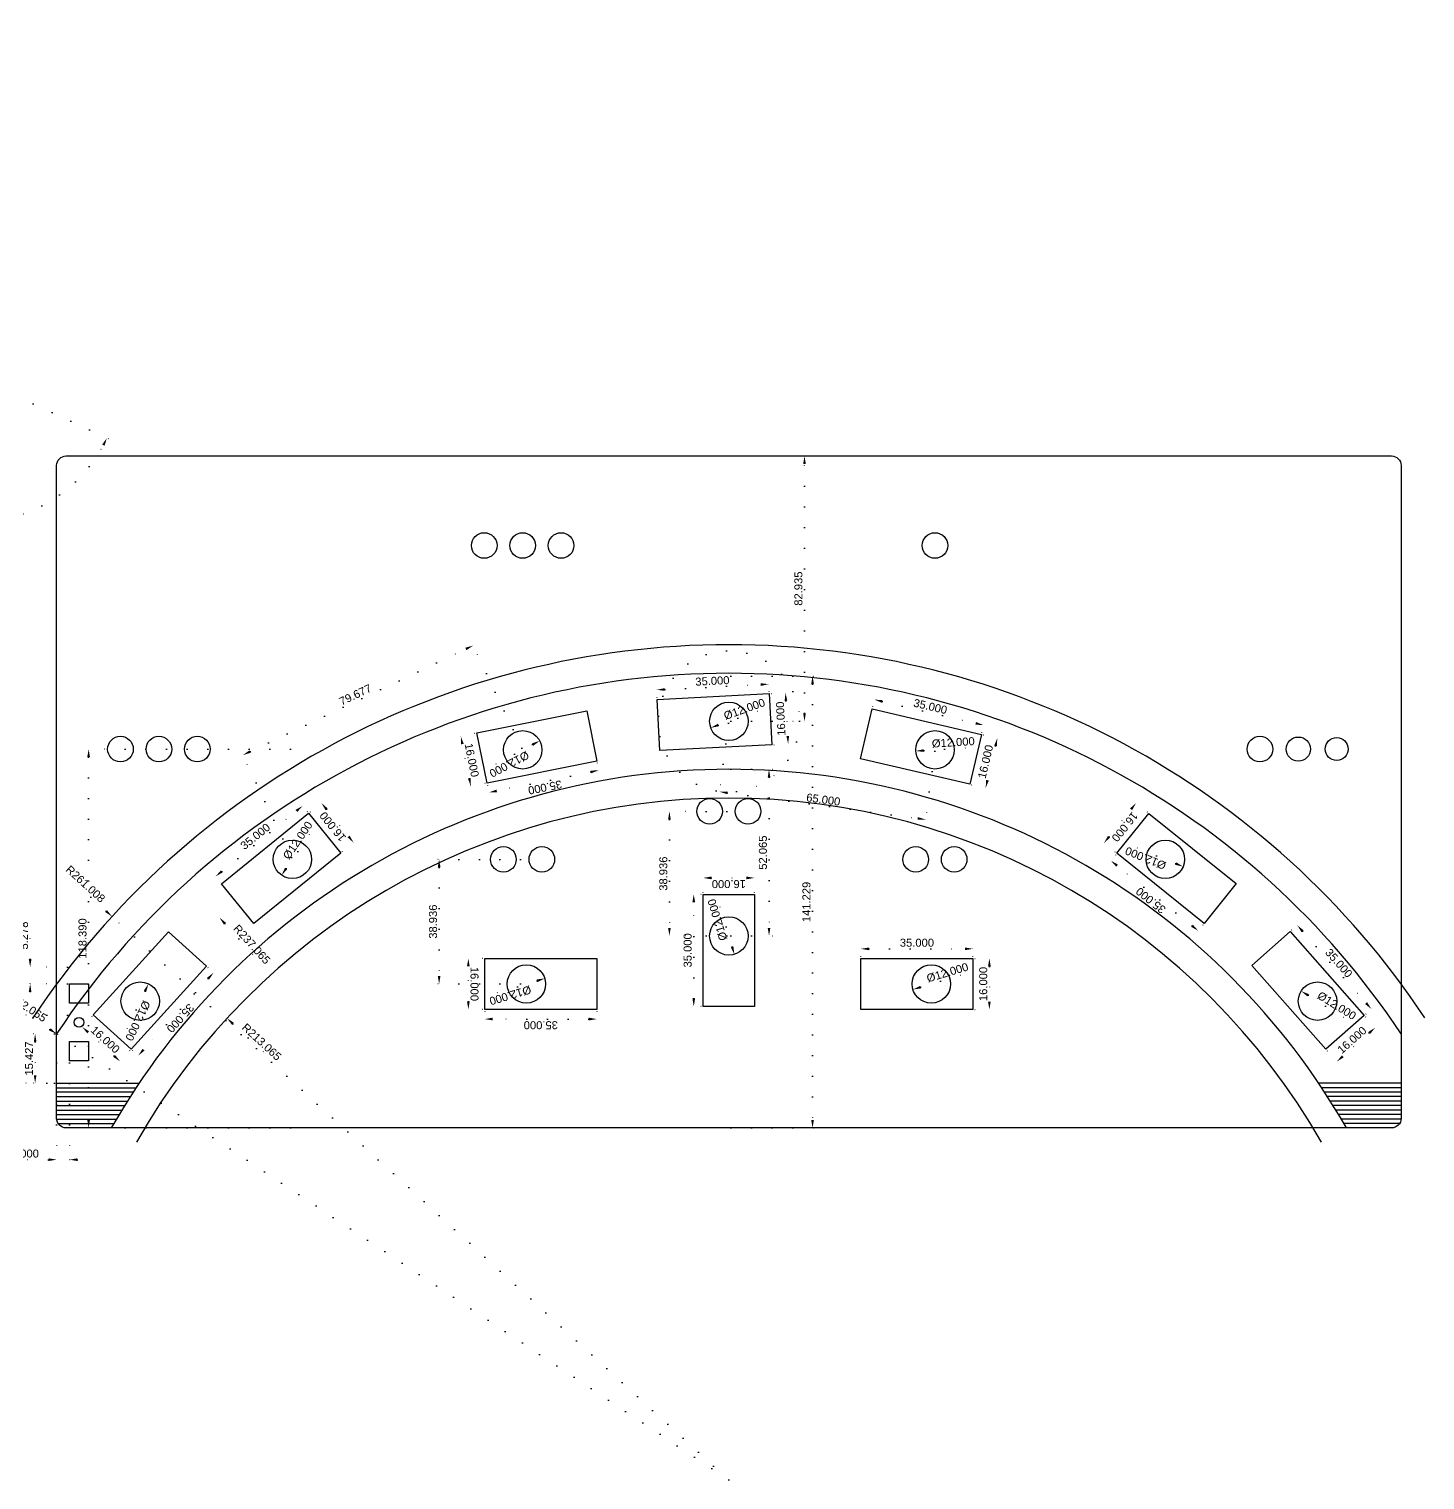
# Model space of a CAD drawing. Header units: millimetres. Extents: x 40 to 697, y -345 to 153.
# Drawn here: x 261 to 697, y -344.7 to 108.7 of the extents above; entities that cross this region are included whole.
import ezdxf

# ---------------------------------------------------------------- set-up
doc = ezdxf.new("R2010")
doc.units = ezdxf.units.MM
doc.linetypes.add('DOTTED', pattern=[6.35, 0, -6.35])
doc.layers.add('Dimensions', color=1, linetype='DOTTED')
doc.styles.get("Standard").update_dxf_attribs({"font": 'arial.ttf'})
doc.dimstyles.new('ISO-25', dxfattribs={"dimtxt": 2.5, "dimasz": 2.5, "dimexe": 1.25, "dimexo": 0.625, "dimtad": 1, "dimdec": 3, "dimzin": 0, "dimdsep": 46, "dimtxsty": 'Standard', "dimcen": 2.5, "dimadec": 0, "dimazin": 0, "dimtfac": 1, "dimtmove": 0, "dimatfit": 3, "dimfxl": 1, "dimtzin": 0, "dimarcsym": 0})

# ---------------------------------------------------------------- blocks, each defined once
blk = doc.blocks.new('*D54')
at = {"layer": 'Defpoints', "color": 0}
for p in [(42.21, 94.19), (231.27, 6.03), (224, 0), (230, 0), (216.08, -35.56)]:
    blk.add_point(p, dxfattribs=at)
at = {"layer": 'Dimensions', "color": 0, "lineweight": -2}
for p, q in [((223.38, 0), (197.61, 0)), ((244.76, -0.26), (286.42, -19.69))]:
    blk.add_line(p, q, dxfattribs=at)
blk.add_arc((244.2, 0), 45.34, 183.1599, 331.8401, dxfattribs=at)
at = {"layer": 'Dimensions', "color": 0}
for points in [[(199.35, -2.49), (198.51, -2.51), (198.86, 0)], [(284.54, -21.58), (283.79, -21.21), (285.29, -19.16)]]:
    blk.add_solid(points, dxfattribs=at)
at = {"layer": 'Dimensions', "color": 0, "insert": (234.8, -42.39), "char_height": 2.5, "attachment_point": 5, "rotation": 347.5}
blk.add_mtext('155%%d', dxfattribs=at)
blk = doc.blocks.new('*D67')
at = {"layer": 'Defpoints', "color": 0}
for p in [(13, 10.97), (-22, 8), (13, 8)]:
    blk.add_point(p, dxfattribs=at)
at = {"layer": 'Dimensions', "color": 0, "lineweight": -2}
for p, q in [((-22, 8.62), (-22, 12.22)), ((-19.5, 10.97), (10.5, 10.97)), ((13, 8.62), (13, 12.22))]:
    blk.add_line(p, q, dxfattribs=at)
at = {"layer": 'Dimensions', "color": 0}
for points in [[(-19.5, 11.39), (-19.5, 10.55), (-22, 10.97)], [(10.5, 10.55), (10.5, 11.39), (13, 10.97)]]:
    blk.add_solid(points, dxfattribs=at)
at = {"layer": 'Dimensions', "color": 0, "insert": (-4.5, 12.87), "char_height": 2.5, "attachment_point": 5}
blk.add_mtext('35.000', dxfattribs=at)
blk = doc.blocks.new('*D68')
at = {"layer": 'Defpoints', "color": 0}
for p in [(13, 8), (13, -8), (18.13, -8)]:
    blk.add_point(p, dxfattribs=at)
at = {"layer": 'Dimensions', "color": 0, "lineweight": -2}
for p, q in [((13.62, 8), (19.38, 8)), ((18.13, 5.5), (18.13, -5.5)), ((13.62, -8), (19.38, -8))]:
    blk.add_line(p, q, dxfattribs=at)
at = {"layer": 'Dimensions', "color": 0}
for points in [[(18.55, 5.5), (17.72, 5.5), (18.13, 8)], [(17.72, -5.5), (18.55, -5.5), (18.13, -8)]]:
    blk.add_solid(points, dxfattribs=at)
at = {"layer": 'Dimensions', "color": 0, "insert": (16.23, 0), "char_height": 2.5, "attachment_point": 5, "rotation": 90}
blk.add_mtext('16.000', dxfattribs=at)
blk = doc.blocks.new('*D69')
at = {"layer": 'Defpoints', "color": 0}
for p in [(5.75, 1.72), (-5.75, -1.72)]:
    blk.add_point(p, dxfattribs=at)
at = {"layer": 'Dimensions', "color": 0, "lineweight": -2}
blk.add_line((-3.35, -1), (12.16, 3.64), dxfattribs=at)
at = {"layer": 'Dimensions', "color": 0}
blk.add_solid([(-3.47, -0.6), (-3.23, -1.4), (-5.75, -1.72)], dxfattribs=at)
at = {"layer": 'Dimensions', "color": 0, "insert": (5.04, 3.54), "char_height": 2.5, "attachment_point": 5, "rotation": 16.6618}
blk.add_mtext('%%c12.000', dxfattribs=at)
blk = doc.blocks.new('*D70')
at = {"layer": 'Defpoints', "color": 0}
for p in [(479.58, -107.67), (543.99, -116.35), (541.03, -138.35)]:
    blk.add_point(p, dxfattribs=at)
at = {"layer": 'Dimensions', "color": 0, "lineweight": -2}
for p, q in [((479.49, -108.29), (476.45, -130.91)), ((543.91, -116.97), (540.87, -139.59)), ((479.09, -130.01), (538.55, -138.01))]:
    blk.add_line(p, q, dxfattribs=at)
at = {"layer": 'Dimensions', "color": 0}
for points in [[(479.15, -129.59), (479.04, -130.42), (476.61, -129.67)], [(538.5, -138.43), (538.61, -137.6), (541.03, -138.35)]]:
    blk.add_solid(points, dxfattribs=at)
at = {"layer": 'Dimensions', "color": 0, "insert": (509.08, -132.13), "char_height": 2.5, "attachment_point": 5, "rotation": 352.3304}
blk.add_mtext('65.000', dxfattribs=at)
blk = doc.blocks.new('*D71')
at = {"layer": 'Defpoints', "color": 0}
for p in [(479.58, -122.67), (479.58, -174.74), (492.12, -174.74)]:
    blk.add_point(p, dxfattribs=at)
at = {"layer": 'Dimensions', "color": 0, "lineweight": -2}
for p, q in [((480.2, -122.67), (493.37, -122.67)), ((492.12, -125.17), (492.12, -172.24)), ((480.2, -174.74), (493.37, -174.74))]:
    blk.add_line(p, q, dxfattribs=at)
at = {"layer": 'Dimensions', "color": 0}
for points in [[(492.54, -125.17), (491.71, -125.17), (492.12, -122.67)], [(491.71, -172.24), (492.54, -172.24), (492.12, -174.74)]]:
    blk.add_solid(points, dxfattribs=at)
at = {"layer": 'Dimensions', "color": 0, "insert": (490.22, -148.7), "char_height": 2.5, "attachment_point": 5, "rotation": 90}
blk.add_mtext('52.065', dxfattribs=at)
blk = doc.blocks.new('*D72')
at = {"layer": 'Defpoints', "color": 0}
for p in [(343.24, -116.35), (279.58, -234.74), (343.24, -234.74)]:
    blk.add_point(p, dxfattribs=at)
at = {"layer": 'Dimensions', "color": 0, "lineweight": -2}
for p, q in [((342.61, -116.35), (278.33, -116.35)), ((279.58, -118.85), (279.58, -232.24)), ((342.61, -234.74), (278.33, -234.74))]:
    blk.add_line(p, q, dxfattribs=at)
at = {"layer": 'Dimensions', "color": 0}
for points in [[(279.99, -118.85), (279.16, -118.85), (279.58, -116.35)], [(279.16, -232.24), (279.99, -232.24), (279.58, -234.74)]]:
    blk.add_solid(points, dxfattribs=at)
at = {"layer": 'Dimensions', "color": 0, "insert": (277.68, -175.54), "char_height": 2.5, "attachment_point": 5, "rotation": 90}
blk.add_mtext('118.390', dxfattribs=at)
blk = doc.blocks.new('*D73')
at = {"layer": 'Defpoints', "color": 0}
for p in [(479.55, -93.51), (479.55, -234.74), (505.72, -234.74)]:
    blk.add_point(p, dxfattribs=at)
at = {"layer": 'Dimensions', "color": 0, "lineweight": -2}
for p, q in [((480.17, -93.51), (506.97, -93.51)), ((505.72, -96.01), (505.72, -232.24)), ((480.17, -234.74), (506.97, -234.74))]:
    blk.add_line(p, q, dxfattribs=at)
at = {"layer": 'Dimensions', "color": 0}
for points in [[(506.14, -96.01), (505.3, -96.01), (505.72, -93.51)], [(505.3, -232.24), (506.14, -232.24), (505.72, -234.74)]]:
    blk.add_solid(points, dxfattribs=at)
at = {"layer": 'Dimensions', "color": 0, "insert": (503.82, -164.12), "char_height": 2.5, "attachment_point": 5, "rotation": 90}
blk.add_mtext('141.229', dxfattribs=at)
blk = doc.blocks.new('*D74')
at = {"layer": 'Defpoints', "color": 0}
for p in [(415.16, -150.8), (389.07, -189.74), (415.16, -189.74)]:
    blk.add_point(p, dxfattribs=at)
at = {"layer": 'Dimensions', "color": 0, "lineweight": -2}
for p, q in [((414.53, -150.8), (387.82, -150.8)), ((389.07, -153.3), (389.07, -187.24)), ((414.53, -189.74), (387.82, -189.74))]:
    blk.add_line(p, q, dxfattribs=at)
at = {"layer": 'Dimensions', "color": 0}
for points in [[(389.49, -153.3), (388.65, -153.3), (389.07, -150.8)], [(388.65, -187.24), (389.49, -187.24), (389.07, -189.74)]]:
    blk.add_solid(points, dxfattribs=at)
at = {"layer": 'Dimensions', "color": 0, "insert": (387.17, -170.27), "char_height": 2.5, "attachment_point": 5, "rotation": 90}
blk.add_mtext('38.936', dxfattribs=at)
blk = doc.blocks.new('*D75')
at = {"layer": 'Defpoints', "color": 0}
for p in [(479.58, -135.8), (461.01, -174.74), (479.58, -174.74)]:
    blk.add_point(p, dxfattribs=at)
at = {"layer": 'Dimensions', "color": 0, "lineweight": -2}
for p, q in [((478.95, -135.8), (459.76, -135.8)), ((461.01, -138.3), (461.01, -172.24)), ((478.95, -174.74), (459.76, -174.74))]:
    blk.add_line(p, q, dxfattribs=at)
at = {"layer": 'Dimensions', "color": 0}
for points in [[(461.42, -138.3), (460.59, -138.3), (461.01, -135.8)], [(460.59, -172.24), (461.42, -172.24), (461.01, -174.74)]]:
    blk.add_solid(points, dxfattribs=at)
at = {"layer": 'Dimensions', "color": 0, "insert": (459.11, -155.27), "char_height": 2.5, "attachment_point": 5, "rotation": 90}
blk.add_mtext('38.936', dxfattribs=at)
blk = doc.blocks.new('*D76')
at = {"layer": 'Defpoints', "color": 0}
for p in [(479.58, -24.74), (503.21, -24.74), (479.58, -107.67)]:
    blk.add_point(p, dxfattribs=at)
at = {"layer": 'Dimensions', "color": 0, "lineweight": -2}
for p, q in [((480.2, -24.74), (504.46, -24.74)), ((503.21, -105.17), (503.21, -27.24)), ((480.2, -107.67), (504.46, -107.67))]:
    blk.add_line(p, q, dxfattribs=at)
at = {"layer": 'Dimensions', "color": 0}
for points in [[(503.62, -27.24), (502.79, -27.24), (503.21, -24.74)], [(502.79, -105.17), (503.62, -105.17), (503.21, -107.67)]]:
    blk.add_solid(points, dxfattribs=at)
at = {"layer": 'Dimensions', "color": 0, "insert": (501.31, -66.2), "char_height": 2.5, "attachment_point": 5, "rotation": 90}
blk.add_mtext('82.935', dxfattribs=at)
blk = doc.blocks.new('*D77')
at = {"layer": 'Defpoints', "color": 0}
for p in [(269.58, -205.32), (262.87, -220.75), (269.58, -220.75)]:
    blk.add_point(p, dxfattribs=at)
at = {"layer": 'Dimensions', "color": 0, "lineweight": -2}
for p, q in [((268.95, -205.32), (261.62, -205.32)), ((262.87, -207.82), (262.87, -218.25)), ((268.95, -220.75), (261.62, -220.75))]:
    blk.add_line(p, q, dxfattribs=at)
at = {"layer": 'Dimensions', "color": 0}
for points in [[(263.29, -207.82), (262.46, -207.82), (262.87, -205.32)], [(262.46, -218.25), (263.29, -218.25), (262.87, -220.75)]]:
    blk.add_solid(points, dxfattribs=at)
at = {"layer": 'Dimensions', "color": 0, "insert": (260.97, -213.03), "char_height": 2.5, "attachment_point": 5, "rotation": 90}
blk.add_mtext('15.427', dxfattribs=at)
blk = doc.blocks.new('*D78')
at = {"layer": 'Defpoints', "color": 0}
for p in [(273.58, -199.48), (255.14, -220.75), (273.58, -220.75)]:
    blk.add_point(p, dxfattribs=at)
at = {"layer": 'Dimensions', "color": 0, "lineweight": -2}
for p, q in [((272.95, -199.48), (253.89, -199.48)), ((255.14, -201.98), (255.14, -218.25)), ((272.95, -220.75), (253.89, -220.75))]:
    blk.add_line(p, q, dxfattribs=at)
at = {"layer": 'Dimensions', "color": 0}
for points in [[(255.56, -201.98), (254.73, -201.98), (255.14, -199.48)], [(254.73, -218.25), (255.56, -218.25), (255.14, -220.75)]]:
    blk.add_solid(points, dxfattribs=at)
at = {"layer": 'Dimensions', "color": 0, "insert": (253.26, -210.11), "char_height": 2.5, "attachment_point": 5, "rotation": 90}
blk.add_mtext('21.272', dxfattribs=at)
blk = doc.blocks.new('Square hole unit')
for points in [[(-3, 6), (-3, 12), (3, 12), (3, 6)], [(-3, -12), (-3, -6), (3, -6), (3, -12)]]:
    blk.add_lwpolyline(points, close=True)
blk.add_circle((0, 0), 1.5)
blk = doc.blocks.new('*D80')
at = {"layer": 'Defpoints', "color": 0}
for p in [(269.58, -213.74), (273.58, -213.74), (269.58, -244.65)]:
    blk.add_point(p, dxfattribs=at)
at = {"layer": 'Dimensions', "color": 0, "lineweight": -2}
for p, q in [((269.58, -214.36), (269.58, -245.9)), ((273.58, -214.36), (273.58, -245.9)), ((267.08, -244.65), (254.79, -244.65)), ((273.58, -244.65), (269.58, -244.65)), ((276.08, -244.65), (278.58, -244.65))]:
    blk.add_line(p, q, dxfattribs=at)
at = {"layer": 'Dimensions', "color": 0}
for points in [[(267.08, -245.06), (267.08, -244.23), (269.58, -244.65)], [(276.08, -244.23), (276.08, -245.06), (273.58, -244.65)]]:
    blk.add_solid(points, dxfattribs=at)
at = {"layer": 'Dimensions', "color": 0, "insert": (259.68, -242.75), "char_height": 2.5, "attachment_point": 5}
blk.add_mtext('4.000', dxfattribs=at)
blk = doc.blocks.new('*D81')
at = {"layer": 'Defpoints', "color": 0}
for p in [(261.31, -184.46), (273.58, -184.46), (273.58, -189.74)]:
    blk.add_point(p, dxfattribs=at)
at = {"layer": 'Dimensions', "color": 0, "lineweight": -2}
for p, q in [((261.31, -181.96), (261.31, -169.76)), ((272.95, -184.46), (260.06, -184.46)), ((261.31, -189.74), (261.31, -184.46)), ((272.95, -189.74), (260.06, -189.74)), ((261.31, -192.24), (261.31, -194.74))]:
    blk.add_line(p, q, dxfattribs=at)
at = {"layer": 'Dimensions', "color": 0}
for points in [[(260.89, -181.96), (261.72, -181.96), (261.31, -184.46)], [(261.72, -192.24), (260.89, -192.24), (261.31, -189.74)]]:
    blk.add_solid(points, dxfattribs=at)
at = {"layer": 'Dimensions', "color": 0, "insert": (259.4, -174.61), "char_height": 2.5, "attachment_point": 5, "rotation": 90}
blk.add_mtext('5.278', dxfattribs=at)
blk = doc.blocks.new('*D82')
at = {"layer": 'Defpoints', "color": 0}
for p in [(286.9, -168.67), (479.58, -344.74)]:
    blk.add_point(p, dxfattribs=at)
at = {"layer": 'Dimensions', "color": 0, "lineweight": -2}
for p, q in [((285.05, -166.99), (271.41, -154.52)), ((479.58, -344.74), (286.9, -168.67))]:
    blk.add_line(p, q, dxfattribs=at)
at = {"layer": 'Dimensions', "color": 0}
blk.add_solid([(284.77, -167.29), (285.33, -166.68), (286.9, -168.67)], dxfattribs=at)
at = {"layer": 'Dimensions', "color": 0, "insert": (278.59, -158.51), "char_height": 2.5, "attachment_point": 5, "rotation": 317.5799}
blk.add_mtext('R261.008', dxfattribs=at)
blk = doc.blocks.new('*D83')
at = {"layer": 'Defpoints', "color": 0}
for p in [(269.58, -205.32), (479.58, -344.74)]:
    blk.add_point(p, dxfattribs=at)
at = {"layer": 'Dimensions', "color": 0, "lineweight": -2}
for p, q in [((267.49, -203.94), (252.09, -193.71)), ((479.58, -344.74), (269.58, -205.32))]:
    blk.add_line(p, q, dxfattribs=at)
at = {"layer": 'Dimensions', "color": 0}
blk.add_solid([(267.26, -204.29), (267.72, -203.59), (269.58, -205.32)], dxfattribs=at)
at = {"layer": 'Dimensions', "color": 0, "insert": (259.8, -196.55), "char_height": 2.5, "attachment_point": 5, "rotation": 326.4203}
blk.add_mtext('R252.065', dxfattribs=at)
blk = doc.blocks.new('*D84')
at = {"layer": 'Defpoints', "color": 0}
for p in [(322.79, -200.46), (479.58, -344.74)]:
    blk.add_point(p, dxfattribs=at)
at = {"layer": 'Dimensions', "color": 0, "lineweight": -2}
blk.add_line((324.63, -202.16), (338.24, -214.68), dxfattribs=at)
at = {"layer": 'Dimensions', "color": 0}
blk.add_solid([(324.91, -201.85), (324.35, -202.46), (322.79, -200.46)], dxfattribs=at)
at = {"layer": 'Dimensions', "color": 0, "insert": (333.64, -207.87), "char_height": 2.5, "attachment_point": 5, "rotation": 317.38}
blk.add_mtext('R213.065', dxfattribs=at)
blk = doc.blocks.new('*D85')
at = {"layer": 'Defpoints', "color": 0}
for p in [(320.46, -169.01), (479.58, -344.74)]:
    blk.add_point(p, dxfattribs=at)
at = {"layer": 'Dimensions', "color": 0, "lineweight": -2}
blk.add_line((322.13, -170.86), (334.55, -184.57), dxfattribs=at)
at = {"layer": 'Dimensions', "color": 0}
blk.add_solid([(322.44, -170.58), (321.82, -171.14), (320.46, -169.01)], dxfattribs=at)
at = {"layer": 'Dimensions', "color": 0, "insert": (330.59, -177.37), "char_height": 2.5, "attachment_point": 5, "rotation": 312.1605}
blk.add_mtext('R237.065', dxfattribs=at)
blk = doc.blocks.new('*D86')
at = {"layer": 'Defpoints', "color": 0}
for p in [(399.69, -83.99), (415.19, -116.58), (343.24, -150.8)]:
    blk.add_point(p, dxfattribs=at)
at = {"layer": 'Dimensions', "color": 0, "lineweight": -2}
for p, q in [((329.99, -117.14), (397.43, -85.06)), ((414.92, -116.02), (399.15, -82.86)), ((342.97, -150.24), (327.2, -117.08))]:
    blk.add_line(p, q, dxfattribs=at)
at = {"layer": 'Dimensions', "color": 0}
for points in [[(397.61, -85.44), (397.25, -84.69), (399.69, -83.99)], [(329.82, -116.76), (330.17, -117.51), (327.74, -118.21)]]:
    blk.add_solid(points, dxfattribs=at)
at = {"layer": 'Dimensions', "color": 0, "insert": (362.9, -99.38), "char_height": 2.5, "attachment_point": 5, "rotation": 25.4337}
blk.add_mtext('79.677', dxfattribs=at)
blk = doc.blocks.new('footswitch')
blk.add_lwpolyline([(-22, -8), (-22, 8), (13, 8), (13, -8)], close=True)
blk.add_circle((0, 0), 6)
at = {"layer": 'Dimensions'}
dim = blk.add_linear_dim(base=(13, 10.9706), p1=(-22, 8), p2=(13, 8), dimstyle='ISO-25', dxfattribs=at)
dim.commit()
dim.dimension.update_dxf_attribs({"geometry": '*D67', "text_midpoint": (-4.5, 12.8712)})
dim = blk.add_diameter_dim_2p(p1=(5.7481, 1.7203), p2=(-5.7481, -1.7203), dimstyle='ISO-25', dxfattribs=at)
dim.commit()
dim.dimension.update_dxf_attribs({"geometry": '*D69', "text_midpoint": (5.6006, 1.6762), "dimtype": 163})
dim = blk.add_linear_dim(base=(18.1337, -8), p1=(13, 8), p2=(13, -8), angle=90, dimstyle='ISO-25', dxfattribs=at)
dim.commit()
dim.dimension.update_dxf_attribs({"geometry": '*D68', "text_midpoint": (16.2331, 0)})

msp = doc.modelspace()

# ---------------------------------------------------------------- linework, layer by layer
for p, q in [((269.5765, -220.7474), (295.3497, -220.7474)), ((269.5765, -222.1464), (294.4158, -222.1464)), ((689.5765, -220.7474), (663.8033, -220.7474)), ((689.5765, -222.1464), (664.7372, -222.1464)), ((293.4971, -223.5454), (269.5765, -223.5454)), ((269.5765, -226.3434), (291.7045, -226.3434)), ((269.5826, -224.9444), (292.5934, -224.9444)), ((689.5765, -223.5454), (665.6559, -223.5454)), ((689.5765, -224.9444), (666.5596, -224.9444)), ((689.5765, -226.3434), (667.4485, -226.3434)), ((269.5765, -227.7424), (290.8301, -227.7424)), ((269.5765, -229.1414), (289.97, -229.1414)), ((269.5765, -230.5404), (289.1242, -230.5404)), ((689.5765, -227.7424), (668.3229, -227.7424)), ((689.5765, -229.1414), (669.1829, -229.1414)), ((689.5765, -230.5404), (670.0288, -230.5404)), ((269.5833, -231.9394), (288.2923, -231.9394)), ((270.0394, -233.3384), (287.4742, -233.3384)), ((689.5697, -231.9394), (670.8607, -231.9394)), ((689.1136, -233.3384), (671.6788, -233.3384))]:
    msp.add_line(p, q)
msp.add_lwpolyline([(269.5765, -231.7374), (269.5765, -27.7374, -0.41421356), (272.5765, -24.7374), (686.5765, -24.7374, -0.41421356), (689.5765, -27.7374), (689.5765, -231.7374, -0.41421356), (686.5765, -234.7374), (272.5765, -234.7374, -0.41421356)], format="xyb", close=True)
for centre, radius in [((558.0488, 108.6635), 0), ((403.158, -52.7374), 4), ((415.158, -52.7374), 4), ((427.158, -52.7374), 4), ((543.9628, -52.7374), 4), ((415.158, -52.7374), 0), ((289.5259, -116.347), 4), ((301.5259, -116.347), 4), ((313.5259, -116.347), 4), ((645.4649, -116.347), 4), ((657.4649, -116.347), 3.7712), ((669.4649, -116.347), 3.5802), ((289.5259, -116.347), 0), ((301.5259, -116.347), 0), ((301.5259, -116.347), 0), ((313.5259, -116.347), 0), ((645.4649, -116.347), 0), ((645.4649, -116.347), 0), ((657.4649, -116.347), 0), ((473.5765, -135.8014), 4), ((485.5765, -135.8014), 4), ((409.158, -150.8015), 4), ((421.158, -150.8015), 4), ((537.9628, -150.8015), 4), ((549.9628, -150.8015), 4), ((421.158, -150.8015), 0)]:
    msp.add_circle(centre, radius)
for radius, start, end in [(261.0077, 33.579711, 146.420289), (252.0654, 33.579711, 146.420289), (222.0654, 29.692805, 150.307195), (213.0654, 29.692805, 150.307195)]:
    msp.add_arc((479.5765, -344.7374), radius, start, end)
at = {"layer": 'Dimensions'}
msp.add_circle((479.5765, -107.672), 22.0654, dxfattribs=at)

# ---------------------------------------------------------------- block references
for p, rotation in [((479.5765, -107.672), 2.910252467942109), ((543.9628, -116.5831), 346.8394289291243), ((415.1902, -116.5831), 191.4048785377157), ((343.2355, -150.8015), 39.02384640638069), ((615.9174, -150.8015), 141.2517110829651), ((479.5765, -174.7374), 90), ((663.4649, -195.1211), 311.4887847353503), ((295.688, -195.1211), 227.7560316713081), ((416.3309, -189.7374), 180)]:
    msp.add_blockref('footswitch', p, dxfattribs=dict(rotation=rotation))
for name, p in [('footswitch', (542.822, -189.7374)), ('Square hole unit', (276.5765, -201.7374))]:
    msp.add_blockref(name, p)

# ---------------------------------------------------------------- dimensions: what is measured, and where the dimension line sits
dim = msp.add_angular_dim_2l(base=(216.0781, -35.5624), line1=((224, 0), (230, 0)), line2=((42.2111, 94.1877), (231.2679, 6.0291)), dimstyle='ISO-25', dxfattribs=at)
dim.commit()
dim.dimension.update_dxf_attribs({"geometry": '*D54', "text_midpoint": (234.7994, -42.391)})
for base, p1, p2, picture, middle in [((503.2072, -24.7374), (479.5765, -107.672), (479.5765, -24.7374), '*D76', (501.3066, -66.2047)), ((505.72, -234.7374), (479.5466, -93.5085), (479.5466, -234.7374), '*D73', (503.8194, -164.123)), ((279.5765, -234.7374), (343.2355, -116.347), (343.2355, -234.7374), '*D72', (277.6759, -175.5422)), ((492.1221, -174.7374), (479.5765, -122.672), (479.5765, -174.7374), '*D71', (490.2215, -148.7047)), ((461.0071, -174.7374), (479.5765, -135.8014), (479.5765, -174.7374), '*D75', (459.1065, -155.2694)), ((389.0686, -189.7374), (415.158, -150.8015), (415.158, -189.7374), '*D74', (387.168, -170.2695)), ((261.3053, -184.4595), (273.5765, -189.7374), (273.5765, -184.4595), '*D81', (259.4047, -174.6105)), ((255.1441, -220.7474), (273.5765, -199.4757), (273.5765, -220.7474), '*D78', (253.264, -210.1116)), ((262.87331, -220.747422), (269.576478, -205.320918), (269.576478, -220.747422), '*D77', (260.97273, -213.03417))]:
    dim = msp.add_linear_dim(base=base, p1=p1, p2=p2, angle=90, dimstyle='ISO-25', dxfattribs=at)
    dim.commit()
    dim.dimension.update_dxf_attribs({"geometry": picture, "text_midpoint": middle})
for p1, p2, distance, picture, middle in [((343.2355, -150.8015), (415.1902, -116.5831), 36.0896, '*D86', (362.8974, -99.384)), ((479.5765, -107.672), (543.995, -116.347), -22.199, '*D70', (509.0767, -132.1263))]:
    dim = msp.add_aligned_dim(p1=p1, p2=p2, distance=distance, dimstyle='ISO-25', dxfattribs=at)
    dim.commit()
    dim.dimension.update_dxf_attribs({"geometry": picture, "text_midpoint": middle})
for mpoint, picture, middle in [((286.8958, -168.6716), '*D82', (277.3062, -159.9089)), ((320.4557, -169.0087), '*D85', (329.1795, -178.643)), ((269.5765, -205.3209), '*D83', (258.7484, -198.1323)), ((322.7899, -200.4639), '*D84', (332.354, -209.2647))]:
    dim = msp.add_radius_dim(center=(479.5765, -344.7374), mpoint=mpoint, dimstyle='ISO-25', dxfattribs=at)
    dim.commit()
    dim.dimension.update_dxf_attribs({"geometry": picture, "text_midpoint": middle, "dimtype": 164})
dim = msp.add_linear_dim(base=(269.5765, -244.6473), p1=(273.5765, -213.7374), p2=(269.5765, -213.7374), dimstyle='ISO-25', dxfattribs=at)
dim.commit()
dim.dimension.update_dxf_attribs({"geometry": '*D80', "text_midpoint": (259.6814, -242.7467)})

doc.saveas('drawing.dxf')
